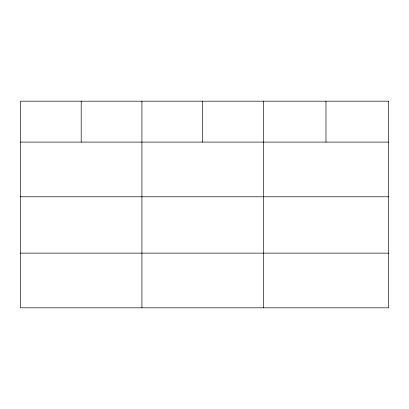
<?xml version="1.0" encoding="UTF-8"?>
<svg xmlns="http://www.w3.org/2000/svg" width="409" height="409" viewBox="0 0 409 409"><rect width="100%" height="100%" fill="white"/><g stroke="black" fill="none" stroke-linecap="round" stroke-linejoin="round"><path stroke-width="0.61" d="M20.45 142.097L388.55 142.097M20.45 196.785L388.55 196.785M20.45 253.13L388.55 253.13M325.973 101.181L325.973 142.097M263.396 101.181L263.396 307.819M202.659 101.181L202.659 142.097M141.923 101.181L141.923 307.819M81.187 101.181L81.187 142.097M388.55 101.181L20.45 101.181L20.45 307.819L388.55 307.819L388.55 101.181"/></g></svg>
